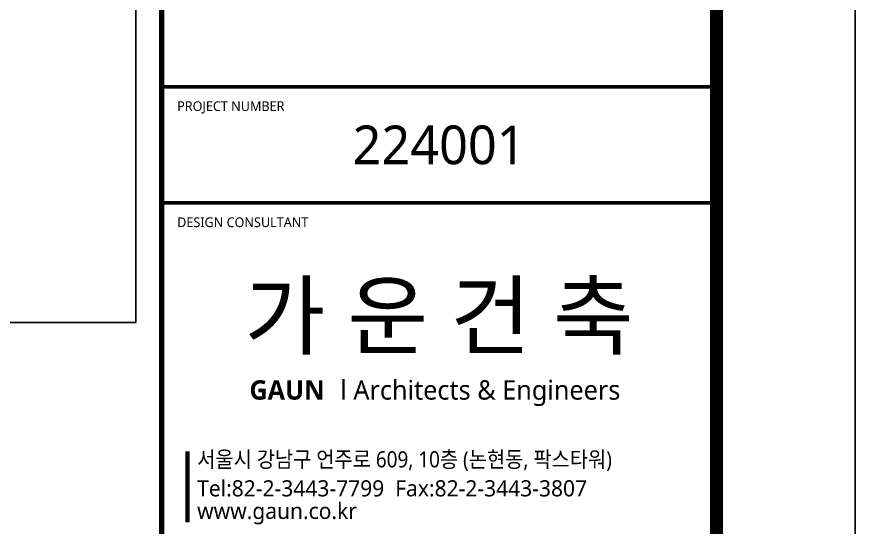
# Model space of a CAD drawing. Header units: millimetres. Extents: x 0 to 42050, y 0 to 29700.
# Drawn here: x 35552 to 42050, y 21786 to 25743 of the extents above; entities that cross this region are included whole.
import ezdxf
from ezdxf.enums import TextEntityAlignment as Align

# ---------------------------------------------------------------- set-up
doc = ezdxf.new("R2010")
doc.units = ezdxf.units.MM
doc.header["$LTSCALE"] = 50
for name, color, linetype in [('XR-SHEET$0$XR-SHEET$0$SHT', 5, 'Continuous'), ('XR-SHEET$0$XREF-Form$0$SHT', 5, 'Continuous'), ('XR-SHEET$0$XREF-Form$0$TEXT', 3, 'Continuous'), ('범례표-1', 3, 'Continuous')]:
    doc.layers.add(name, color=color, linetype=linetype)
doc.styles.add('XR-SHEET$0$XR-SHEET$0$맑은고딕', font='')
doc.styles.add('XR-SHEET$0$XREF-Form$0$맑은고딕', font='')
doc.styles.add('XR-SHEET$0$XREF-Form$0$맑은고딕B', font='')
doc.styles.get('XR-SHEET$0$XR-SHEET$0$맑은고딕').set_extended_font_data('Malgun Gothic')
doc.styles.get('XR-SHEET$0$XREF-Form$0$맑은고딕').set_extended_font_data('Malgun Gothic')
doc.styles.get('XR-SHEET$0$XREF-Form$0$맑은고딕B').set_extended_font_data('Malgun Gothic', bold=True)

# ---------------------------------------------------------------- blocks, each defined once
blk = doc.blocks.new('XR-SHEET')
at = {"layer": 'XR-SHEET$0$XREF-Form$0$SHT'}
blk.add_lwpolyline([(0, 594), (841, 594), (841, 0), (0, 0)], close=True, dxfattribs=at)
at = {"layer": 'XR-SHEET$0$XREF-Form$0$SHT', "const_width": 2}
blk.add_lwpolyline([(46.5, 573), (819.5, 573), (819.5, 21), (46.5, 21)], close=True, dxfattribs=at)
at = {"layer": 'XR-SHEET$0$XREF-Form$0$SHT'}
for points, const_width in [([(733.5, 573), (733.5, 21)], 0.8), ([(733.5, 504), (819.5, 504)], 0.568), ([(733.5, 486), (819.5, 486)], 0.568)]:
    blk.add_lwpolyline(points, dxfattribs=dict(at, const_width=const_width))
at = {"layer": 'XR-SHEET$0$XREF-Form$0$SHT', "color": 7, "const_width": 0.7}
blk.add_lwpolyline([(737.5, 447.5), (737.5, 436.5)], dxfattribs=at)
at = {"layer": 'XR-SHEET$0$XR-SHEET$0$SHT', "style": 'XR-SHEET$0$XR-SHEET$0$맑은고딕'}
blk.add_text('224001', height=6, dxfattribs=at).set_placement((776.5, 495), align=Align.MIDDLE_CENTER)
at = {"layer": 'XR-SHEET$0$XREF-Form$0$SHT', "color": 9, "style": 'XR-SHEET$0$XREF-Form$0$맑은고딕'}
for s, p in [('PROJECT NUMBER', (735.9, 501)), ('DESIGN CONSULTANT', (735.9, 483))]:
    blk.add_text(s, height=1.5, dxfattribs=at).set_placement(p, align=Align.MIDDLE_LEFT)
at = {"layer": 'XR-SHEET$0$XREF-Form$0$SHT', "color": 3, "style": 'XR-SHEET$0$XREF-Form$0$맑은고딕B'}
blk.add_text('GAUN ', height=3, dxfattribs=at).set_placement((753.43, 457), align=Align.MIDDLE_CENTER)
at = {"layer": 'XR-SHEET$0$XREF-Form$0$SHT', "color": 7, "style": 'XR-SHEET$0$XREF-Form$0$맑은고딕'}
blk.add_text('l Architects & Engineers', height=3, dxfattribs=at).set_placement((782.89, 457), align=Align.MIDDLE_CENTER)
at = {"layer": 'XR-SHEET$0$XREF-Form$0$SHT', "color": 7, "style": 'XR-SHEET$0$XREF-Form$0$맑은고딕', "width": 0.9}
blk.add_text('서울시 강남구 언주로 609, 10층 (논현동, 팍스타워)', height=2.5, dxfattribs=at).set_placement((739, 446.25), align=Align.MIDDLE_LEFT)
at = {"layer": 'XR-SHEET$0$XREF-Form$0$SHT', "color": 7, "style": 'XR-SHEET$0$XREF-Form$0$맑은고딕'}
for s, p in [('Tel:82-2-3443-7799  Fax:82-2-3443-3807', (739, 441.75)), ('www.gaun.co.kr', (739, 438.25))]:
    blk.add_text(s, height=2.5, dxfattribs=at).set_placement(p, align=Align.MIDDLE_LEFT)
at = {"layer": 'XR-SHEET$0$XREF-Form$0$TEXT', "color": 2, "style": 'XR-SHEET$0$XREF-Form$0$맑은고딕B'}
blk.add_text('가 운 건 축', height=10, dxfattribs=at).set_placement((776.5, 468.5), align=Align.MIDDLE_CENTER)

msp = doc.modelspace()

# ---------------------------------------------------------------- linework, layer by layer
at = {"layer": '범례표-1'}
msp.add_lwpolyline([(28396.9, 28100), (36475, 28100), (36475, 23373.2), (28396.9, 23373.2)], close=True, dxfattribs=at)

# ---------------------------------------------------------------- block references
at = {"xscale": 50, "yscale": 50, "zscale": 50}
msp.add_blockref('XR-SHEET', (0, 0), dxfattribs=at)

doc.saveas('drawing.dxf')
